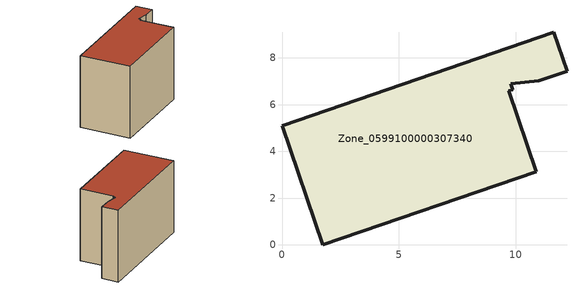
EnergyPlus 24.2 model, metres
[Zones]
Zone_0599100000307340
 floor ground (C_G): 12.19,7.43 10.98,7.02 9.79,6.89 9.87,6.65 9.7,6.59 10.88,3.14 1.75,0 0,5.11 11.63,9.11 z0
 wall outside (C_F): 1.75,0 10.88,3.14 9.7,6.59 9.87,6.65 9.79,6.89 10.98,7.02 12.19,7.43 11.63,9.11 0,5.11 1.75,0 z0:7.79
 roof outside (C_R): 10.98,7.02 12.19,7.43 11.63,9.11 0,5.11 1.75,0 10.88,3.14 9.7,6.59 9.87,6.65 9.79,6.89 z7.79
[BUILDING]
Pand.0599100000307340: North Axis=0; Terrain=City; Loads Convergence Tolerance Value=0.04; Temperature Convergence Tolerance Value=0.4; Solar Distribution=FullExterior; Maximum Number of Warmup Days=25; Minimum Number of Warmup Days=1
[Site:Location]
Rotterdam.The.Hague.AP_ZH_NLD Design_Conditions: Latitude=51.96; Longitude=4.45; Time Zone=1; Elevation=-4.5
[SITE:GROUNDTEMPERATURE:BUILDINGSURFACE]
18, 18, 18, 18, 18, 18, 18, 18, 18, 18, 18, 18
[MATERIAL] Thermal Absorptance=0.9; Solar Absorptance=0.7; Visible Absorptance=0.7
Name | Roughness | Thickness | Conductivity | Density | Specific Heat
G.TI.1975-1991 | MediumSmooth | 0.15 | 0.288461 | 540 | 1210
F.TI.1975-1991 | Rough | 0.3 | 0.230769 | 1920 | 840
R.TI.1975-1991 | MediumRough | 0.2 | 0.153846 | 1500 | 1000
[CONSTRUCTION]
C_G: G.TI.1975-1991
C_F: F.TI.1975-1991
C_R: R.TI.1975-1991
[ZONE]
Zone_0599100000307340: Type=1; Multiplier=1; Ceiling Height=Autocalculate; Volume=Autocalculate; Floor Area=autocalculate; Part of Total Floor Area=Yes
[ZONEINFILTRATION:DESIGNFLOWRATE]
Infil_Zone_0599100000307340: Zone or ZoneList or Space or SpaceList=Zone_0599100000307340; Schedule=AlwaysOn; Design Flow Rate Calculation Method=Flow/Area; Flow Rate per Floor Area=0.003; Constant Term Coefficient=1; Temperature Term Coefficient=0; Velocity Term Coefficient=0; Velocity Squared Term Coefficient=0
[HVACTEMPLATE:ZONE:IDEALLOADSAIRSYSTEM]
Zone_0599100000307340: Maximum Heating Supply Air Temperature=50; Minimum Cooling Supply Air Temperature=13; Maximum Heating Supply Air Humidity Ratio=0.0156; Minimum Cooling Supply Air Humidity Ratio=0.0077; Heating Limit=NoLimit; Cooling Limit=NoLimit; Dehumidification Control Type=ConstantSensibleHeatRatio; Cooling Sensible Heat Ratio=0.7; Dehumidification Setpoint=60; Humidification Control Type=None; Humidification Setpoint=30; Outdoor Air Method=None; Outdoor Air Flow Rate per Person=0.00944; Outdoor Air Flow Rate per Zone Floor Area=0; Outdoor Air Flow Rate per Zone=0; Demand Controlled Ventilation Type=None; Outdoor Air Economizer Type=NoEconomizer; Heat Recovery Type=None; Sensible Heat Recovery Effectiveness=0.7; Latent Heat Recovery Effectiveness=0.65
[ZONECONTROL:THERMOSTAT]
ThermostatControl_Zone_0599100000307340: Zone or ZoneList=Zone_0599100000307340; Control Type Schedule=DualSetpointControlType; Control 1=Thermostat_Zone_0599100000307340; Temperature Difference Between Cutout And Setpoint=0
[THERMOSTATSETPOINT:DUALSETPOINT]
Thermostat_Zone_0599100000307340: Heating Setpoint Temperature Schedule=HeatingSetpoint_Zone_0599100000307340; Cooling Setpoint Temperature Schedule=CoolingSetpoint_Zone_0599100000307340
[SCHEDULE:COMPACT]
HeatingSetpoint_Zone_0599100000307340: Through: 12/31, For: AllDays, Until: 24:00, 21
CoolingSetpoint_Zone_0599100000307340: Through: 12/31, For: AllDays, Until: 24:00, 24
DualSetpointControlType: Through: 12/31, For: AllDays, Until: 24:00, 4
AlwaysOn: Through: 12/31, For: AllDays, Until: 24:00, 1
